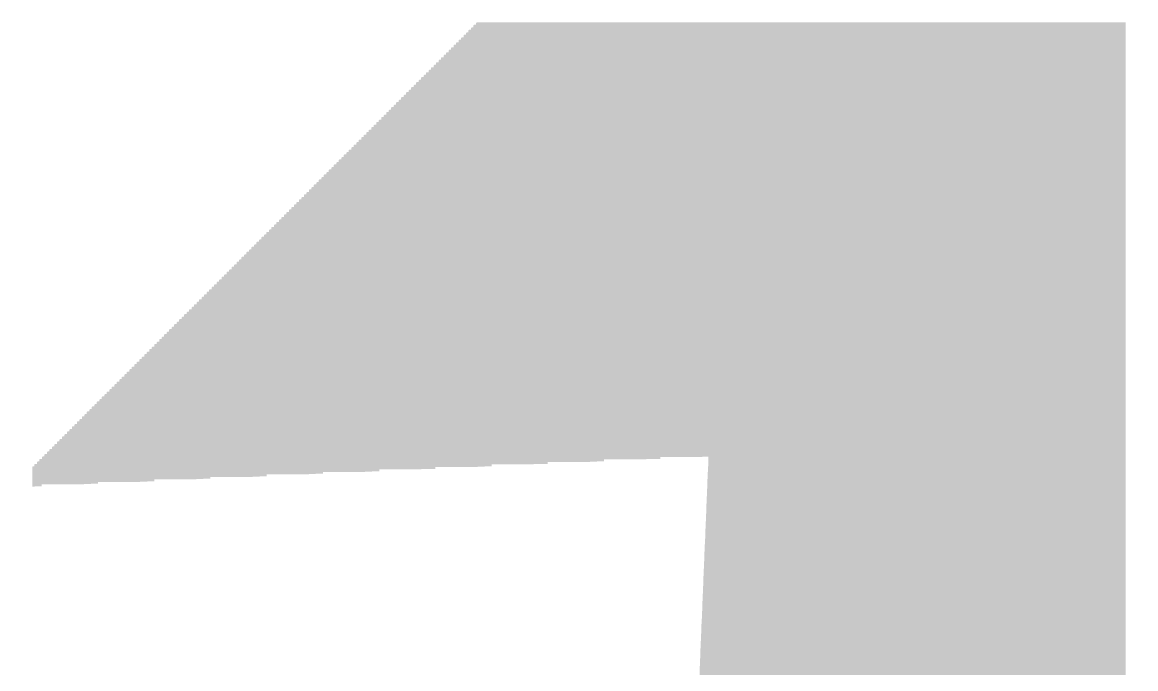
# Model space of a CAD drawing. Extents: x -8 to 88.6, y -9.6 to 57.7.
# Drawn here: x 43.327 to 46.161, y 9.687 to 11.333 of the extents above; entities that cross this region are included whole.
import ezdxf

# ---------------------------------------------------------------- set-up
doc = ezdxf.new("R2010")
doc.units = 0
doc.layers.add('BG_SILKSCREEN_TOP', color=1, linetype='CONTINUOUS')

msp = doc.modelspace()

# ---------------------------------------------------------------- linework, layer by layer
at = {"layer": 'BG_SILKSCREEN_TOP', "const_width": 0.0508}
for points in [[(44.462446, 11.286744), (46.135544, 11.286744)], [(44.463208, 11.287506), (46.135544, 11.287506)], [(44.46397, 11.288268), (46.135544, 11.288268)], [(44.468796, 11.293094), (46.135544, 11.293094)], [(44.469558, 11.293856), (46.135544, 11.293856)], [(44.47032, 11.294618), (46.135544, 11.294618)], [(44.475146, 11.299444), (46.135544, 11.299444)], [(44.475908, 11.300206), (46.135544, 11.300206)], [(44.47667, 11.300968), (46.135544, 11.300968)], [(44.481496, 11.305794), (46.135544, 11.305794)], [(44.482258, 11.306556), (46.135544, 11.306556)], [(44.48302, 11.307318), (46.135544, 11.307318)], [(44.431458, 11.255756), (46.135544, 11.255756)], [(44.43222, 11.256518), (46.135544, 11.256518)], [(44.437046, 11.261344), (46.135544, 11.261344)], [(44.437808, 11.262106), (46.135544, 11.262106)], [(44.43857, 11.262868), (46.135544, 11.262868)], [(44.443396, 11.267694), (46.135544, 11.267694)], [(44.444158, 11.268456), (46.135544, 11.268456)], [(44.44492, 11.269218), (46.135544, 11.269218)], [(44.449746, 11.274044), (46.135544, 11.274044)], [(44.450508, 11.274806), (46.135544, 11.274806)], [(44.45127, 11.275568), (46.135544, 11.275568)], [(44.456096, 11.280394), (46.135544, 11.280394)], [(44.456858, 11.281156), (46.135544, 11.281156)], [(44.45762, 11.281918), (46.135544, 11.281918)], [(44.405296, 11.229594), (46.135544, 11.229594)], [(44.406058, 11.230356), (46.135544, 11.230356)], [(44.40682, 11.231118), (46.135544, 11.231118)], [(44.411646, 11.235944), (46.135544, 11.235944)], [(44.412408, 11.236706), (46.135544, 11.236706)], [(44.41317, 11.237468), (46.135544, 11.237468)], [(44.417996, 11.242294), (46.135544, 11.242294)], [(44.418758, 11.243056), (46.135544, 11.243056)], [(44.41952, 11.243818), (46.135544, 11.243818)], [(44.424346, 11.248644), (46.135544, 11.248644)], [(44.425108, 11.249406), (46.135544, 11.249406)], [(44.42587, 11.250168), (46.135544, 11.250168)], [(44.430696, 11.254994), (46.135544, 11.254994)], [(44.37507, 11.199368), (46.135544, 11.199368)], [(44.379896, 11.204194), (46.135544, 11.204194)], [(44.380658, 11.204956), (46.135544, 11.204956)], [(44.38142, 11.205718), (46.135544, 11.205718)], [(44.386246, 11.210544), (46.135544, 11.210544)], [(44.387008, 11.211306), (46.135544, 11.211306)], [(44.38777, 11.212068), (46.135544, 11.212068)], [(44.392596, 11.216894), (46.135544, 11.216894)], [(44.393358, 11.217656), (46.135544, 11.217656)], [(44.39412, 11.218418), (46.135544, 11.218418)], [(44.398946, 11.223244), (46.135544, 11.223244)], [(44.399708, 11.224006), (46.135544, 11.224006)], [(44.40047, 11.224768), (46.135544, 11.224768)], [(44.348146, 11.172444), (46.135544, 11.172444)], [(44.348908, 11.173206), (46.135544, 11.173206)], [(44.34967, 11.173968), (46.135544, 11.173968)], [(44.354496, 11.178794), (46.135544, 11.178794)], [(44.355258, 11.179556), (46.135544, 11.179556)], [(44.35602, 11.180318), (46.135544, 11.180318)], [(44.360846, 11.185144), (46.135544, 11.185144)], [(44.361608, 11.185906), (46.135544, 11.185906)], [(44.36237, 11.186668), (46.135544, 11.186668)], [(44.367196, 11.191494), (46.135544, 11.191494)], [(44.367958, 11.192256), (46.135544, 11.192256)], [(44.36872, 11.193018), (46.135544, 11.193018)], [(44.373546, 11.197844), (46.135544, 11.197844)], [(44.374308, 11.198606), (46.135544, 11.198606)], [(44.31792, 11.142218), (46.135544, 11.142218)], [(44.322746, 11.147044), (46.135544, 11.147044)], [(44.323508, 11.147806), (46.135544, 11.147806)], [(44.32427, 11.148568), (46.135544, 11.148568)], [(44.329096, 11.153394), (46.135544, 11.153394)], [(44.329858, 11.154156), (46.135544, 11.154156)], [(44.33062, 11.154918), (46.135544, 11.154918)], [(44.335446, 11.159744), (46.135544, 11.159744)], [(44.336208, 11.160506), (46.135544, 11.160506)], [(44.33697, 11.161268), (46.135544, 11.161268)], [(44.341796, 11.166094), (46.135544, 11.166094)], [(44.342558, 11.166856), (46.135544, 11.166856)], [(44.34332, 11.167618), (46.135544, 11.167618)], [(44.290996, 11.115294), (46.135544, 11.115294)], [(44.291758, 11.116056), (46.135544, 11.116056)], [(44.29252, 11.116818), (46.135544, 11.116818)], [(44.297346, 11.121644), (46.135544, 11.121644)], [(44.298108, 11.122406), (46.135544, 11.122406)], [(44.29887, 11.123168), (46.135544, 11.123168)], [(44.303696, 11.127994), (46.135544, 11.127994)], [(44.304458, 11.128756), (46.135544, 11.128756)], [(44.30522, 11.129518), (46.135544, 11.129518)], [(44.310046, 11.134344), (46.135544, 11.134344)], [(44.310808, 11.135106), (46.135544, 11.135106)], [(44.31157, 11.135868), (46.135544, 11.135868)], [(44.316396, 11.140694), (46.135544, 11.140694)], [(44.317158, 11.141456), (46.135544, 11.141456)], [(44.265596, 11.089894), (46.135544, 11.089894)], [(44.266358, 11.090656), (46.135544, 11.090656)], [(44.26712, 11.091418), (46.135544, 11.091418)], [(44.271946, 11.096244), (46.135544, 11.096244)], [(44.272708, 11.097006), (46.135544, 11.097006)], [(44.27347, 11.097768), (46.135544, 11.097768)], [(44.278296, 11.102594), (46.135544, 11.102594)], [(44.279058, 11.103356), (46.135544, 11.103356)], [(44.27982, 11.104118), (46.135544, 11.104118)], [(44.284646, 11.108944), (46.135544, 11.108944)], [(44.285408, 11.109706), (46.135544, 11.109706)], [(44.28617, 11.110468), (46.135544, 11.110468)], [(44.233846, 11.058144), (46.135544, 11.058144)], [(44.234608, 11.058906), (46.135544, 11.058906)], [(44.23537, 11.059668), (46.135544, 11.059668)], [(44.240196, 11.064494), (46.135544, 11.064494)], [(44.240958, 11.065256), (46.135544, 11.065256)], [(44.24172, 11.066018), (46.135544, 11.066018)], [(44.246546, 11.070844), (46.135544, 11.070844)], [(44.247308, 11.071606), (46.135544, 11.071606)], [(44.24807, 11.072368), (46.135544, 11.072368)], [(44.252896, 11.077194), (46.135544, 11.077194)], [(44.253658, 11.077956), (46.135544, 11.077956)], [(44.25442, 11.078718), (46.135544, 11.078718)], [(44.259246, 11.083544), (46.135544, 11.083544)], [(44.260008, 11.084306), (46.135544, 11.084306)], [(44.26077, 11.085068), (46.135544, 11.085068)], [(44.208446, 11.032744), (46.135544, 11.032744)], [(44.209208, 11.033506), (46.135544, 11.033506)], [(44.20997, 11.034268), (46.135544, 11.034268)], [(44.214796, 11.039094), (46.135544, 11.039094)], [(44.215558, 11.039856), (46.135544, 11.039856)], [(44.21632, 11.040618), (46.135544, 11.040618)], [(44.221146, 11.045444), (46.135544, 11.045444)], [(44.221908, 11.046206), (46.135544, 11.046206)], [(44.22267, 11.046968), (46.135544, 11.046968)], [(44.227496, 11.051794), (46.135544, 11.051794)], [(44.228258, 11.052556), (46.135544, 11.052556)], [(44.22902, 11.053318), (46.135544, 11.053318)], [(44.176696, 11.000994), (46.135544, 11.000994)], [(44.177458, 11.001756), (46.135544, 11.001756)], [(44.17822, 11.002518), (46.135544, 11.002518)], [(44.183046, 11.007344), (46.135544, 11.007344)], [(44.183808, 11.008106), (46.135544, 11.008106)], [(44.18457, 11.008868), (46.135544, 11.008868)], [(44.189396, 11.013694), (46.135544, 11.013694)], [(44.190158, 11.014456), (46.135544, 11.014456)], [(44.19092, 11.015218), (46.135544, 11.015218)], [(44.195746, 11.020044), (46.135544, 11.020044)], [(44.196508, 11.020806), (46.135544, 11.020806)], [(44.19727, 11.021568), (46.135544, 11.021568)], [(44.202096, 11.026394), (46.135544, 11.026394)], [(44.202858, 11.027156), (46.135544, 11.027156)], [(44.20362, 11.027918), (46.135544, 11.027918)], [(44.151296, 10.975594), (46.135544, 10.975594)], [(44.152058, 10.976356), (46.135544, 10.976356)], [(44.15282, 10.977118), (46.135544, 10.977118)], [(44.157646, 10.981944), (46.135544, 10.981944)], [(44.158408, 10.982706), (46.135544, 10.982706)], [(44.15917, 10.983468), (46.135544, 10.983468)], [(44.163996, 10.988294), (46.135544, 10.988294)], [(44.164758, 10.989056), (46.135544, 10.989056)], [(44.16552, 10.989818), (46.135544, 10.989818)], [(44.170346, 10.994644), (46.135544, 10.994644)], [(44.171108, 10.995406), (46.135544, 10.995406)], [(44.17187, 10.996168), (46.135544, 10.996168)], [(44.119546, 10.943844), (46.135544, 10.943844)], [(44.120308, 10.944606), (46.135544, 10.944606)], [(44.12107, 10.945368), (46.135544, 10.945368)], [(44.125896, 10.950194), (46.135544, 10.950194)], [(44.126658, 10.950956), (46.135544, 10.950956)], [(44.12742, 10.951718), (46.135544, 10.951718)], [(44.132246, 10.956544), (46.135544, 10.956544)], [(44.133008, 10.957306), (46.135544, 10.957306)], [(44.13377, 10.958068), (46.135544, 10.958068)], [(44.138596, 10.962894), (46.135544, 10.962894)], [(44.139358, 10.963656), (46.135544, 10.963656)], [(44.14012, 10.964418), (46.135544, 10.964418)], [(44.144946, 10.969244), (46.135544, 10.969244)], [(44.145708, 10.970006), (46.135544, 10.970006)], [(44.14647, 10.970768), (46.135544, 10.970768)], [(44.094146, 10.918444), (46.135544, 10.918444)], [(44.094908, 10.919206), (46.135544, 10.919206)], [(44.09567, 10.919968), (46.135544, 10.919968)], [(44.100496, 10.924794), (46.135544, 10.924794)], [(44.101258, 10.925556), (46.135544, 10.925556)], [(44.10202, 10.926318), (46.135544, 10.926318)], [(44.106846, 10.931144), (46.135544, 10.931144)], [(44.107608, 10.931906), (46.135544, 10.931906)], [(44.10837, 10.932668), (46.135544, 10.932668)], [(44.113196, 10.937494), (46.135544, 10.937494)], [(44.113958, 10.938256), (46.135544, 10.938256)], [(44.11472, 10.939018), (46.135544, 10.939018)], [(44.063158, 10.887456), (46.135544, 10.887456)], [(44.06392, 10.888218), (46.135544, 10.888218)], [(44.068746, 10.893044), (46.135544, 10.893044)], [(44.069508, 10.893806), (46.135544, 10.893806)], [(44.07027, 10.894568), (46.135544, 10.894568)], [(44.075096, 10.899394), (46.135544, 10.899394)], [(44.075858, 10.900156), (46.135544, 10.900156)], [(44.07662, 10.900918), (46.135544, 10.900918)], [(44.081446, 10.905744), (46.135544, 10.905744)], [(44.082208, 10.906506), (46.135544, 10.906506)], [(44.08297, 10.907268), (46.135544, 10.907268)], [(44.087796, 10.912094), (46.135544, 10.912094)], [(44.088558, 10.912856), (46.135544, 10.912856)], [(44.08932, 10.913618), (46.135544, 10.913618)], [(44.036996, 10.861294), (46.135544, 10.861294)], [(44.037758, 10.862056), (46.135544, 10.862056)], [(44.03852, 10.862818), (46.135544, 10.862818)], [(44.043346, 10.867644), (46.135544, 10.867644)], [(44.044108, 10.868406), (46.135544, 10.868406)], [(44.04487, 10.869168), (46.135544, 10.869168)], [(44.049696, 10.873994), (46.135544, 10.873994)], [(44.050458, 10.874756), (46.135544, 10.874756)], [(44.05122, 10.875518), (46.135544, 10.875518)], [(44.056046, 10.880344), (46.135544, 10.880344)], [(44.056808, 10.881106), (46.135544, 10.881106)], [(44.05757, 10.881868), (46.135544, 10.881868)], [(44.062396, 10.886694), (46.135544, 10.886694)], [(44.006008, 10.830306), (46.135544, 10.830306)], [(44.00677, 10.831068), (46.135544, 10.831068)], [(44.011596, 10.835894), (46.135544, 10.835894)], [(44.012358, 10.836656), (46.135544, 10.836656)], [(44.01312, 10.837418), (46.135544, 10.837418)], [(44.017946, 10.842244), (46.135544, 10.842244)], [(44.018708, 10.843006), (46.135544, 10.843006)], [(44.01947, 10.843768), (46.135544, 10.843768)], [(44.024296, 10.848594), (46.135544, 10.848594)], [(44.025058, 10.849356), (46.135544, 10.849356)], [(44.02582, 10.850118), (46.135544, 10.850118)], [(44.030646, 10.854944), (46.135544, 10.854944)], [(44.031408, 10.855706), (46.135544, 10.855706)], [(44.03217, 10.856468), (46.135544, 10.856468)], [(43.979846, 10.804144), (46.135544, 10.804144)], [(43.980608, 10.804906), (46.135544, 10.804906)], [(43.98137, 10.805668), (46.135544, 10.805668)], [(43.986196, 10.810494), (46.135544, 10.810494)], [(43.986958, 10.811256), (46.135544, 10.811256)], [(43.98772, 10.812018), (46.135544, 10.812018)], [(43.992546, 10.816844), (46.135544, 10.816844)], [(43.993308, 10.817606), (46.135544, 10.817606)], [(43.99407, 10.818368), (46.135544, 10.818368)], [(43.998896, 10.823194), (46.135544, 10.823194)], [(43.999658, 10.823956), (46.135544, 10.823956)], [(44.00042, 10.824718), (46.135544, 10.824718)], [(44.005246, 10.829544), (46.135544, 10.829544)], [(43.94962, 10.773918), (46.135544, 10.773918)], [(43.954446, 10.778744), (46.135544, 10.778744)], [(43.955208, 10.779506), (46.135544, 10.779506)], [(43.95597, 10.780268), (46.135544, 10.780268)], [(43.960796, 10.785094), (46.135544, 10.785094)], [(43.961558, 10.785856), (46.135544, 10.785856)], [(43.96232, 10.786618), (46.135544, 10.786618)], [(43.967146, 10.791444), (46.135544, 10.791444)], [(43.967908, 10.792206), (46.135544, 10.792206)], [(43.96867, 10.792968), (46.135544, 10.792968)], [(43.973496, 10.797794), (46.135544, 10.797794)], [(43.974258, 10.798556), (46.135544, 10.798556)], [(43.97502, 10.799318), (46.135544, 10.799318)], [(43.922696, 10.746994), (46.135544, 10.746994)], [(43.923458, 10.747756), (46.135544, 10.747756)], [(43.92422, 10.748518), (46.135544, 10.748518)], [(43.929046, 10.753344), (46.135544, 10.753344)], [(43.929808, 10.754106), (46.135544, 10.754106)], [(43.93057, 10.754868), (46.135544, 10.754868)], [(43.935396, 10.759694), (46.135544, 10.759694)], [(43.936158, 10.760456), (46.135544, 10.760456)], [(43.93692, 10.761218), (46.135544, 10.761218)], [(43.941746, 10.766044), (46.135544, 10.766044)], [(43.942508, 10.766806), (46.135544, 10.766806)], [(43.94327, 10.767568), (46.135544, 10.767568)], [(43.948096, 10.772394), (46.135544, 10.772394)], [(43.948858, 10.773156), (46.135544, 10.773156)], [(43.897296, 10.721594), (46.135544, 10.721594)], [(43.898058, 10.722356), (46.135544, 10.722356)], [(43.89882, 10.723118), (46.135544, 10.723118)], [(43.903646, 10.727944), (46.135544, 10.727944)], [(43.904408, 10.728706), (46.135544, 10.728706)], [(43.90517, 10.729468), (46.135544, 10.729468)], [(43.909996, 10.734294), (46.135544, 10.734294)], [(43.910758, 10.735056), (46.135544, 10.735056)], [(43.91152, 10.735818), (46.135544, 10.735818)], [(43.916346, 10.740644), (46.135544, 10.740644)], [(43.917108, 10.741406), (46.135544, 10.741406)], [(43.91787, 10.742168), (46.135544, 10.742168)], [(43.865546, 10.689844), (46.135544, 10.689844)], [(43.866308, 10.690606), (46.135544, 10.690606)], [(43.86707, 10.691368), (46.135544, 10.691368)], [(43.871896, 10.696194), (46.135544, 10.696194)], [(43.872658, 10.696956), (46.135544, 10.696956)], [(43.87342, 10.697718), (46.135544, 10.697718)], [(43.878246, 10.702544), (46.135544, 10.702544)], [(43.879008, 10.703306), (46.135544, 10.703306)], [(43.87977, 10.704068), (46.135544, 10.704068)], [(43.884596, 10.708894), (46.135544, 10.708894)], [(43.885358, 10.709656), (46.135544, 10.709656)], [(43.88612, 10.710418), (46.135544, 10.710418)], [(43.890946, 10.715244), (46.135544, 10.715244)], [(43.891708, 10.716006), (46.135544, 10.716006)], [(43.89247, 10.716768), (46.135544, 10.716768)], [(43.840146, 10.664444), (46.135544, 10.664444)], [(43.840908, 10.665206), (46.135544, 10.665206)], [(43.84167, 10.665968), (46.135544, 10.665968)], [(43.846496, 10.670794), (46.135544, 10.670794)], [(43.847258, 10.671556), (46.135544, 10.671556)], [(43.84802, 10.672318), (46.135544, 10.672318)], [(43.852846, 10.677144), (46.135544, 10.677144)], [(43.853608, 10.677906), (46.135544, 10.677906)], [(43.85437, 10.678668), (46.135544, 10.678668)], [(43.859196, 10.683494), (46.135544, 10.683494)], [(43.859958, 10.684256), (46.135544, 10.684256)], [(43.86072, 10.685018), (46.135544, 10.685018)], [(43.808396, 10.632694), (46.135544, 10.632694)], [(43.809158, 10.633456), (46.135544, 10.633456)], [(43.80992, 10.634218), (46.135544, 10.634218)], [(43.814746, 10.639044), (46.135544, 10.639044)], [(43.815508, 10.639806), (46.135544, 10.639806)], [(43.81627, 10.640568), (46.135544, 10.640568)], [(43.821096, 10.645394), (46.135544, 10.645394)], [(43.821858, 10.646156), (46.135544, 10.646156)], [(43.82262, 10.646918), (46.135544, 10.646918)], [(43.827446, 10.651744), (46.135544, 10.651744)], [(43.828208, 10.652506), (46.135544, 10.652506)], [(43.82897, 10.653268), (46.135544, 10.653268)], [(43.833796, 10.658094), (46.135544, 10.658094)], [(43.834558, 10.658856), (46.135544, 10.658856)], [(43.83532, 10.659618), (46.135544, 10.659618)], [(43.782996, 10.607294), (46.135544, 10.607294)], [(43.783758, 10.608056), (46.135544, 10.608056)], [(43.78452, 10.608818), (46.135544, 10.608818)], [(43.789346, 10.613644), (46.135544, 10.613644)], [(43.790108, 10.614406), (46.135544, 10.614406)], [(43.79087, 10.615168), (46.135544, 10.615168)], [(43.795696, 10.619994), (46.135544, 10.619994)], [(43.796458, 10.620756), (46.135544, 10.620756)], [(43.79722, 10.621518), (46.135544, 10.621518)], [(43.802046, 10.626344), (46.135544, 10.626344)], [(43.802808, 10.627106), (46.135544, 10.627106)], [(43.80357, 10.627868), (46.135544, 10.627868)], [(43.751246, 10.575544), (46.135544, 10.575544)], [(43.752008, 10.576306), (46.135544, 10.576306)], [(43.75277, 10.577068), (46.135544, 10.577068)], [(43.757596, 10.581894), (46.135544, 10.581894)], [(43.758358, 10.582656), (46.135544, 10.582656)], [(43.75912, 10.583418), (46.135544, 10.583418)], [(43.763946, 10.588244), (46.135544, 10.588244)], [(43.764708, 10.589006), (46.135544, 10.589006)], [(43.76547, 10.589768), (46.135544, 10.589768)], [(43.770296, 10.594594), (46.135544, 10.594594)], [(43.771058, 10.595356), (46.135544, 10.595356)], [(43.77182, 10.596118), (46.135544, 10.596118)], [(43.776646, 10.600944), (46.135544, 10.600944)], [(43.777408, 10.601706), (46.135544, 10.601706)], [(43.77817, 10.602468), (46.135544, 10.602468)], [(43.725846, 10.550144), (46.135544, 10.550144)], [(43.726608, 10.550906), (46.135544, 10.550906)], [(43.72737, 10.551668), (46.135544, 10.551668)], [(43.732196, 10.556494), (46.135544, 10.556494)], [(43.732958, 10.557256), (46.135544, 10.557256)], [(43.73372, 10.558018), (46.135544, 10.558018)], [(43.738546, 10.562844), (46.135544, 10.562844)], [(43.739308, 10.563606), (46.135544, 10.563606)], [(43.74007, 10.564368), (46.135544, 10.564368)], [(43.744896, 10.569194), (46.135544, 10.569194)], [(43.745658, 10.569956), (46.135544, 10.569956)], [(43.74642, 10.570718), (46.135544, 10.570718)], [(43.694858, 10.519156), (46.135544, 10.519156)], [(43.69562, 10.519918), (46.135544, 10.519918)], [(43.700446, 10.524744), (46.135544, 10.524744)], [(43.701208, 10.525506), (46.135544, 10.525506)], [(43.70197, 10.526268), (46.135544, 10.526268)], [(43.706796, 10.531094), (46.135544, 10.531094)], [(43.707558, 10.531856), (46.135544, 10.531856)], [(43.70832, 10.532618), (46.135544, 10.532618)], [(43.713146, 10.537444), (46.135544, 10.537444)], [(43.713908, 10.538206), (46.135544, 10.538206)], [(43.71467, 10.538968), (46.135544, 10.538968)], [(43.719496, 10.543794), (46.135544, 10.543794)], [(43.720258, 10.544556), (46.135544, 10.544556)], [(43.72102, 10.545318), (46.135544, 10.545318)], [(43.668696, 10.492994), (46.135544, 10.492994)], [(43.669458, 10.493756), (46.135544, 10.493756)], [(43.67022, 10.494518), (46.135544, 10.494518)], [(43.675046, 10.499344), (46.135544, 10.499344)], [(43.675808, 10.500106), (46.135544, 10.500106)], [(43.67657, 10.500868), (46.135544, 10.500868)], [(43.681396, 10.505694), (46.135544, 10.505694)], [(43.682158, 10.506456), (46.135544, 10.506456)], [(43.68292, 10.507218), (46.135544, 10.507218)], [(43.687746, 10.512044), (46.135544, 10.512044)], [(43.688508, 10.512806), (46.135544, 10.512806)], [(43.68927, 10.513568), (46.135544, 10.513568)], [(43.694096, 10.518394), (46.135544, 10.518394)], [(43.637708, 10.462006), (46.135544, 10.462006)], [(43.63847, 10.462768), (46.135544, 10.462768)], [(43.643296, 10.467594), (46.135544, 10.467594)], [(43.644058, 10.468356), (46.135544, 10.468356)], [(43.64482, 10.469118), (46.135544, 10.469118)], [(43.649646, 10.473944), (46.135544, 10.473944)], [(43.650408, 10.474706), (46.135544, 10.474706)], [(43.65117, 10.475468), (46.135544, 10.475468)], [(43.655996, 10.480294), (46.135544, 10.480294)], [(43.656758, 10.481056), (46.135544, 10.481056)], [(43.65752, 10.481818), (46.135544, 10.481818)], [(43.662346, 10.486644), (46.135544, 10.486644)], [(43.663108, 10.487406), (46.135544, 10.487406)], [(43.66387, 10.488168), (46.135544, 10.488168)], [(43.611546, 10.435844), (46.135544, 10.435844)], [(43.612308, 10.436606), (46.135544, 10.436606)], [(43.61307, 10.437368), (46.135544, 10.437368)], [(43.617896, 10.442194), (46.135544, 10.442194)], [(43.618658, 10.442956), (46.135544, 10.442956)], [(43.61942, 10.443718), (46.135544, 10.443718)], [(43.624246, 10.448544), (46.135544, 10.448544)], [(43.625008, 10.449306), (46.135544, 10.449306)], [(43.62577, 10.450068), (46.135544, 10.450068)], [(43.630596, 10.454894), (46.135544, 10.454894)], [(43.631358, 10.455656), (46.135544, 10.455656)], [(43.63212, 10.456418), (46.135544, 10.456418)], [(43.636946, 10.461244), (46.135544, 10.461244)], [(43.58132, 10.405618), (46.135544, 10.405618)], [(43.586146, 10.410444), (46.135544, 10.410444)], [(43.586908, 10.411206), (46.135544, 10.411206)], [(43.58767, 10.411968), (46.135544, 10.411968)], [(43.592496, 10.416794), (46.135544, 10.416794)], [(43.593258, 10.417556), (46.135544, 10.417556)], [(43.59402, 10.418318), (46.135544, 10.418318)], [(43.598846, 10.423144), (46.135544, 10.423144)], [(43.599608, 10.423906), (46.135544, 10.423906)], [(43.60037, 10.424668), (46.135544, 10.424668)], [(43.605196, 10.429494), (46.135544, 10.429494)], [(43.605958, 10.430256), (46.135544, 10.430256)], [(43.60672, 10.431018), (46.135544, 10.431018)], [(43.554396, 10.378694), (46.135544, 10.378694)], [(43.555158, 10.379456), (46.135544, 10.379456)], [(43.55592, 10.380218), (46.135544, 10.380218)], [(43.560746, 10.385044), (46.135544, 10.385044)], [(43.561508, 10.385806), (46.135544, 10.385806)], [(43.56227, 10.386568), (46.135544, 10.386568)], [(43.567096, 10.391394), (46.135544, 10.391394)], [(43.567858, 10.392156), (46.135544, 10.392156)], [(43.56862, 10.392918), (46.135544, 10.392918)], [(43.573446, 10.397744), (46.135544, 10.397744)], [(43.574208, 10.398506), (46.135544, 10.398506)], [(43.57497, 10.399268), (46.135544, 10.399268)], [(43.579796, 10.404094), (46.135544, 10.404094)], [(43.580558, 10.404856), (46.135544, 10.404856)], [(43.52417, 10.348468), (46.135544, 10.348468)], [(43.528996, 10.353294), (46.135544, 10.353294)], [(43.529758, 10.354056), (46.135544, 10.354056)], [(43.53052, 10.354818), (46.135544, 10.354818)], [(43.535346, 10.359644), (46.135544, 10.359644)], [(43.536108, 10.360406), (46.135544, 10.360406)], [(43.53687, 10.361168), (46.135544, 10.361168)], [(43.541696, 10.365994), (46.135544, 10.365994)], [(43.542458, 10.366756), (46.135544, 10.366756)], [(43.54322, 10.367518), (46.135544, 10.367518)], [(43.548046, 10.372344), (46.135544, 10.372344)], [(43.548808, 10.373106), (46.135544, 10.373106)], [(43.54957, 10.373868), (46.135544, 10.373868)], [(43.497246, 10.321544), (46.135544, 10.321544)], [(43.498008, 10.322306), (46.135544, 10.322306)], [(43.49877, 10.323068), (46.135544, 10.323068)], [(43.503596, 10.327894), (46.135544, 10.327894)], [(43.504358, 10.328656), (46.135544, 10.328656)], [(43.50512, 10.329418), (46.135544, 10.329418)], [(43.509946, 10.334244), (46.135544, 10.334244)], [(43.510708, 10.335006), (46.135544, 10.335006)], [(43.51147, 10.335768), (46.135544, 10.335768)], [(43.516296, 10.340594), (46.135544, 10.340594)], [(43.517058, 10.341356), (46.135544, 10.341356)], [(43.51782, 10.342118), (46.135544, 10.342118)], [(43.522646, 10.346944), (46.135544, 10.346944)], [(43.523408, 10.347706), (46.135544, 10.347706)], [(43.471846, 10.296144), (46.135544, 10.296144)], [(43.472608, 10.296906), (46.135544, 10.296906)], [(43.47337, 10.297668), (46.135544, 10.297668)], [(43.478196, 10.302494), (46.135544, 10.302494)], [(43.478958, 10.303256), (46.135544, 10.303256)], [(43.47972, 10.304018), (46.135544, 10.304018)], [(43.484546, 10.308844), (46.135544, 10.308844)], [(43.485308, 10.309606), (46.135544, 10.309606)], [(43.48607, 10.310368), (46.135544, 10.310368)], [(43.490896, 10.315194), (46.135544, 10.315194)], [(43.491658, 10.315956), (46.135544, 10.315956)], [(43.49242, 10.316718), (46.135544, 10.316718)], [(43.440096, 10.264394), (46.135544, 10.264394)], [(43.440858, 10.265156), (46.135544, 10.265156)], [(43.44162, 10.265918), (46.135544, 10.265918)], [(43.446446, 10.270744), (46.135544, 10.270744)], [(43.447208, 10.271506), (46.135544, 10.271506)], [(43.44797, 10.272268), (46.135544, 10.272268)], [(43.452796, 10.277094), (46.135544, 10.277094)], [(43.453558, 10.277856), (46.135544, 10.277856)], [(43.45432, 10.278618), (46.135544, 10.278618)], [(43.459146, 10.283444), (46.135544, 10.283444)], [(43.459908, 10.284206), (46.135544, 10.284206)], [(43.46067, 10.284968), (46.135544, 10.284968)], [(43.465496, 10.289794), (46.135544, 10.289794)], [(43.466258, 10.290556), (46.135544, 10.290556)], [(43.46702, 10.291318), (46.135544, 10.291318)], [(43.414696, 10.238994), (44.771818, 10.238994)], [(43.415458, 10.239756), (44.789852, 10.239756)], [(43.41622, 10.240518), (44.807632, 10.240518)], [(43.421046, 10.245344), (44.915074, 10.245344)], [(43.421808, 10.246106), (44.932854, 10.246106)], [(43.42257, 10.246868), (44.950888, 10.246868)], [(43.427396, 10.251694), (45.058076, 10.251694)], [(43.428158, 10.252456), (46.135544, 10.252456)], [(43.42892, 10.253218), (46.135544, 10.253218)], [(43.433746, 10.258044), (46.135544, 10.258044)], [(43.434508, 10.258806), (46.135544, 10.258806)], [(43.43527, 10.259568), (46.135544, 10.259568)], [(45.07484, 10.240518), (46.135544, 10.240518)], [(45.07484, 10.239756), (46.135544, 10.239756)], [(45.07484, 10.238994), (46.135544, 10.238994)], [(45.075094, 10.246868), (46.135544, 10.246868)], [(45.075094, 10.246106), (46.135544, 10.246106)], [(45.075094, 10.245344), (46.135544, 10.245344)], [(45.075348, 10.251694), (46.135544, 10.251694)], [(43.382946, 10.207244), (44.056046, 10.207244)], [(43.383708, 10.208006), (44.073826, 10.208006)], [(43.38447, 10.208768), (44.09186, 10.208768)], [(43.389296, 10.213594), (44.199302, 10.213594)], [(43.390058, 10.214356), (44.217082, 10.214356)], [(43.39082, 10.215118), (44.235116, 10.215118)], [(43.395646, 10.219944), (44.342304, 10.219944)], [(43.396408, 10.220706), (44.360338, 10.220706)], [(43.39717, 10.221468), (44.378118, 10.221468)], [(43.401996, 10.226294), (44.48556, 10.226294)], [(43.402758, 10.227056), (44.50334, 10.227056)], [(43.40352, 10.227818), (44.521374, 10.227818)], [(43.408346, 10.232644), (44.628562, 10.232644)], [(43.409108, 10.233406), (44.646596, 10.233406)], [(43.40987, 10.234168), (44.664376, 10.234168)], [(45.07357, 10.208768), (46.135544, 10.208768)], [(45.07357, 10.208006), (46.135544, 10.208006)], [(45.07357, 10.207244), (46.135544, 10.207244)], [(45.073824, 10.215118), (46.135544, 10.215118)], [(45.073824, 10.214356), (46.135544, 10.214356)], [(45.073824, 10.213594), (46.135544, 10.213594)], [(45.074078, 10.221468), (46.135544, 10.221468)], [(45.074078, 10.220706), (46.135544, 10.220706)], [(45.074078, 10.219944), (46.135544, 10.219944)], [(45.074332, 10.227818), (46.135544, 10.227818)], [(45.074332, 10.227056), (46.135544, 10.227056)], [(45.074332, 10.226294), (46.135544, 10.226294)], [(45.074586, 10.234168), (46.135544, 10.234168)], [(45.074586, 10.233406), (46.135544, 10.233406)], [(45.074586, 10.232644), (46.135544, 10.232644)], [(43.357546, 10.181844), (43.48353, 10.181844)], [(43.358308, 10.182606), (43.50131, 10.182606)], [(43.35907, 10.183368), (43.51909, 10.183368)], [(43.363896, 10.188194), (43.626532, 10.188194)], [(43.364658, 10.188956), (43.644566, 10.188956)], [(43.36542, 10.189718), (43.662346, 10.189718)], [(43.370246, 10.194544), (43.769788, 10.194544)], [(43.371008, 10.195306), (43.787568, 10.195306)], [(43.37177, 10.196068), (43.805602, 10.196068)], [(43.376596, 10.200894), (43.91279, 10.200894)], [(43.377358, 10.201656), (43.930824, 10.201656)], [(43.37812, 10.202418), (43.948604, 10.202418)], [(45.072554, 10.183368), (46.135544, 10.183368)], [(45.072554, 10.182606), (46.135544, 10.182606)], [(45.072554, 10.181844), (46.135544, 10.181844)], [(45.072808, 10.189718), (46.135544, 10.189718)], [(45.072808, 10.188956), (46.135544, 10.188956)], [(45.072808, 10.188194), (46.135544, 10.188194)], [(45.073062, 10.196068), (46.135544, 10.196068)], [(45.073062, 10.195306), (46.135544, 10.195306)], [(45.073062, 10.194544), (46.135544, 10.194544)], [(45.073316, 10.202418), (46.135544, 10.202418)], [(45.073316, 10.201656), (46.135544, 10.201656)], [(45.073316, 10.200894), (46.135544, 10.200894)], [(43.351958, 10.176256), (43.358054, 10.176256)], [(43.35272, 10.177018), (43.376088, 10.177018)], [(45.07103, 10.150856), (46.135544, 10.150856)], [(45.07103, 10.150094), (46.135544, 10.150094)], [(45.071284, 10.156444), (46.135544, 10.156444)], [(45.071284, 10.151618), (46.135544, 10.151618)], [(45.071538, 10.162794), (46.135544, 10.162794)], [(45.071538, 10.157968), (46.135544, 10.157968)], [(45.071538, 10.157206), (46.135544, 10.157206)], [(45.071792, 10.169144), (46.135544, 10.169144)], [(45.071792, 10.164318), (46.135544, 10.164318)], [(45.071792, 10.163556), (46.135544, 10.163556)], [(45.072046, 10.175494), (46.135544, 10.175494)], [(45.072046, 10.170668), (46.135544, 10.170668)], [(45.072046, 10.169906), (46.135544, 10.169906)], [(45.0723, 10.177018), (46.135544, 10.177018)], [(45.0723, 10.176256), (46.135544, 10.176256)], [(45.070014, 10.126218), (46.135544, 10.126218)], [(45.070014, 10.125456), (46.135544, 10.125456)], [(45.070014, 10.124694), (46.135544, 10.124694)], [(45.070268, 10.131806), (46.135544, 10.131806)], [(45.070268, 10.131044), (46.135544, 10.131044)], [(45.070522, 10.138156), (46.135544, 10.138156)], [(45.070522, 10.137394), (46.135544, 10.137394)], [(45.070522, 10.132568), (46.135544, 10.132568)], [(45.070776, 10.144506), (46.135544, 10.144506)], [(45.070776, 10.143744), (46.135544, 10.143744)], [(45.070776, 10.138918), (46.135544, 10.138918)], [(45.07103, 10.145268), (46.135544, 10.145268)], [(45.068744, 10.094468), (46.135544, 10.094468)], [(45.068744, 10.093706), (46.135544, 10.093706)], [(45.068998, 10.100818), (46.135544, 10.100818)], [(45.068998, 10.100056), (46.135544, 10.100056)], [(45.068998, 10.099294), (46.135544, 10.099294)], [(45.069252, 10.107168), (46.135544, 10.107168)], [(45.069252, 10.106406), (46.135544, 10.106406)], [(45.069252, 10.105644), (46.135544, 10.105644)], [(45.069506, 10.113518), (46.135544, 10.113518)], [(45.069506, 10.112756), (46.135544, 10.112756)], [(45.069506, 10.111994), (46.135544, 10.111994)], [(45.06976, 10.119868), (46.135544, 10.119868)], [(45.06976, 10.119106), (46.135544, 10.119106)], [(45.06976, 10.118344), (46.135544, 10.118344)], [(45.067728, 10.069068), (46.135544, 10.069068)], [(45.067728, 10.068306), (46.135544, 10.068306)], [(45.067728, 10.067544), (46.135544, 10.067544)], [(45.067982, 10.075418), (46.135544, 10.075418)], [(45.067982, 10.074656), (46.135544, 10.074656)], [(45.067982, 10.073894), (46.135544, 10.073894)], [(45.068236, 10.081768), (46.135544, 10.081768)], [(45.068236, 10.081006), (46.135544, 10.081006)], [(45.068236, 10.080244), (46.135544, 10.080244)], [(45.06849, 10.088118), (46.135544, 10.088118)], [(45.06849, 10.087356), (46.135544, 10.087356)], [(45.06849, 10.086594), (46.135544, 10.086594)], [(45.068744, 10.092944), (46.135544, 10.092944)], [(45.066458, 10.037318), (46.135544, 10.037318)], [(45.066712, 10.043668), (46.135544, 10.043668)], [(45.066712, 10.042906), (46.135544, 10.042906)], [(45.066712, 10.042144), (46.135544, 10.042144)], [(45.066966, 10.050018), (46.135544, 10.050018)], [(45.066966, 10.049256), (46.135544, 10.049256)], [(45.066966, 10.048494), (46.135544, 10.048494)], [(45.06722, 10.056368), (46.135544, 10.056368)], [(45.06722, 10.055606), (46.135544, 10.055606)], [(45.06722, 10.054844), (46.135544, 10.054844)], [(45.067474, 10.062718), (46.135544, 10.062718)], [(45.067474, 10.061956), (46.135544, 10.061956)], [(45.067474, 10.061194), (46.135544, 10.061194)], [(45.065442, 10.011918), (46.135544, 10.011918)], [(45.065442, 10.011156), (46.135544, 10.011156)], [(45.065442, 10.010394), (46.135544, 10.010394)], [(45.065696, 10.018268), (46.135544, 10.018268)], [(45.065696, 10.017506), (46.135544, 10.017506)], [(45.065696, 10.016744), (46.135544, 10.016744)], [(45.06595, 10.024618), (46.135544, 10.024618)], [(45.06595, 10.023856), (46.135544, 10.023856)], [(45.06595, 10.023094), (46.135544, 10.023094)], [(45.066204, 10.030968), (46.135544, 10.030968)], [(45.066204, 10.030206), (46.135544, 10.030206)], [(45.066204, 10.029444), (46.135544, 10.029444)], [(45.066458, 10.036556), (46.135544, 10.036556)], [(45.066458, 10.035794), (46.135544, 10.035794)], [(45.064172, 9.980168), (46.135544, 9.980168)], [(45.064426, 9.986518), (46.135544, 9.986518)], [(45.064426, 9.985756), (46.135544, 9.985756)], [(45.064426, 9.984994), (46.135544, 9.984994)], [(45.06468, 9.992868), (46.135544, 9.992868)], [(45.06468, 9.992106), (46.135544, 9.992106)], [(45.06468, 9.991344), (46.135544, 9.991344)], [(45.064934, 9.999218), (46.135544, 9.999218)], [(45.064934, 9.998456), (46.135544, 9.998456)], [(45.064934, 9.997694), (46.135544, 9.997694)], [(45.065188, 10.005568), (46.135544, 10.005568)], [(45.065188, 10.004806), (46.135544, 10.004806)], [(45.065188, 10.004044), (46.135544, 10.004044)], [(45.062902, 9.954006), (46.135544, 9.954006)], [(45.062902, 9.953244), (46.135544, 9.953244)], [(45.063156, 9.959594), (46.135544, 9.959594)], [(45.063156, 9.954768), (46.135544, 9.954768)], [(45.06341, 9.965944), (46.135544, 9.965944)], [(45.06341, 9.961118), (46.135544, 9.961118)], [(45.06341, 9.960356), (46.135544, 9.960356)], [(45.063664, 9.972294), (46.135544, 9.972294)], [(45.063664, 9.967468), (46.135544, 9.967468)], [(45.063664, 9.966706), (46.135544, 9.966706)], [(45.063918, 9.978644), (46.135544, 9.978644)], [(45.063918, 9.973818), (46.135544, 9.973818)], [(45.063918, 9.973056), (46.135544, 9.973056)], [(45.064172, 9.979406), (46.135544, 9.979406)], [(45.061886, 9.929368), (46.135544, 9.929368)], [(45.061886, 9.928606), (46.135544, 9.928606)], [(45.061886, 9.927844), (46.135544, 9.927844)], [(45.06214, 9.934956), (46.135544, 9.934956)], [(45.06214, 9.934194), (46.135544, 9.934194)], [(45.062394, 9.941306), (46.135544, 9.941306)], [(45.062394, 9.940544), (46.135544, 9.940544)], [(45.062394, 9.935718), (46.135544, 9.935718)], [(45.062648, 9.947656), (46.135544, 9.947656)], [(45.062648, 9.946894), (46.135544, 9.946894)], [(45.062648, 9.942068), (46.135544, 9.942068)], [(45.062902, 9.948418), (46.135544, 9.948418)], [(45.060616, 9.897618), (46.135544, 9.897618)], [(45.060616, 9.896856), (46.135544, 9.896856)], [(45.060616, 9.896094), (46.135544, 9.896094)], [(45.06087, 9.903968), (46.135544, 9.903968)], [(45.06087, 9.903206), (46.135544, 9.903206)], [(45.06087, 9.902444), (46.135544, 9.902444)], [(45.061124, 9.910318), (46.135544, 9.910318)], [(45.061124, 9.909556), (46.135544, 9.909556)], [(45.061124, 9.908794), (46.135544, 9.908794)], [(45.061378, 9.916668), (46.135544, 9.916668)], [(45.061378, 9.915906), (46.135544, 9.915906)], [(45.061378, 9.915144), (46.135544, 9.915144)], [(45.061632, 9.923018), (46.135544, 9.923018)], [(45.061632, 9.922256), (46.135544, 9.922256)], [(45.061632, 9.921494), (46.135544, 9.921494)], [(45.0596, 9.872218), (46.135544, 9.872218)], [(45.0596, 9.871456), (46.135544, 9.871456)], [(45.0596, 9.870694), (46.135544, 9.870694)], [(45.059854, 9.878568), (46.135544, 9.878568)], [(45.059854, 9.877806), (46.135544, 9.877806)], [(45.059854, 9.877044), (46.135544, 9.877044)], [(45.060108, 9.884918), (46.135544, 9.884918)], [(45.060108, 9.884156), (46.135544, 9.884156)], [(45.060108, 9.883394), (46.135544, 9.883394)], [(45.060362, 9.891268), (46.135544, 9.891268)], [(45.060362, 9.890506), (46.135544, 9.890506)], [(45.060362, 9.889744), (46.135544, 9.889744)], [(45.05833, 9.840468), (46.135544, 9.840468)], [(45.05833, 9.839706), (46.135544, 9.839706)], [(45.05833, 9.838944), (46.135544, 9.838944)], [(45.058584, 9.846818), (46.135544, 9.846818)], [(45.058584, 9.846056), (46.135544, 9.846056)], [(45.058584, 9.845294), (46.135544, 9.845294)], [(45.058838, 9.853168), (46.135544, 9.853168)], [(45.058838, 9.852406), (46.135544, 9.852406)], [(45.058838, 9.851644), (46.135544, 9.851644)], [(45.059092, 9.859518), (46.135544, 9.859518)], [(45.059092, 9.858756), (46.135544, 9.858756)], [(45.059092, 9.857994), (46.135544, 9.857994)], [(45.059346, 9.865868), (46.135544, 9.865868)], [(45.059346, 9.865106), (46.135544, 9.865106)], [(45.059346, 9.864344), (46.135544, 9.864344)], [(45.057314, 9.815068), (46.135544, 9.815068)], [(45.057314, 9.814306), (46.135544, 9.814306)], [(45.057314, 9.813544), (46.135544, 9.813544)], [(45.057568, 9.821418), (46.135544, 9.821418)], [(45.057568, 9.820656), (46.135544, 9.820656)], [(45.057568, 9.819894), (46.135544, 9.819894)], [(45.057822, 9.827768), (46.135544, 9.827768)], [(45.057822, 9.827006), (46.135544, 9.827006)], [(45.057822, 9.826244), (46.135544, 9.826244)], [(45.058076, 9.834118), (46.135544, 9.834118)], [(45.058076, 9.833356), (46.135544, 9.833356)], [(45.058076, 9.832594), (46.135544, 9.832594)], [(45.05579, 9.781794), (46.135544, 9.781794)], [(45.056044, 9.783318), (46.135544, 9.783318)], [(45.056044, 9.782556), (46.135544, 9.782556)], [(45.056298, 9.789668), (46.135544, 9.789668)], [(45.056298, 9.788906), (46.135544, 9.788906)], [(45.056298, 9.788144), (46.135544, 9.788144)], [(45.056552, 9.796018), (46.135544, 9.796018)], [(45.056552, 9.795256), (46.135544, 9.795256)], [(45.056552, 9.794494), (46.135544, 9.794494)], [(45.056806, 9.802368), (46.135544, 9.802368)], [(45.056806, 9.801606), (46.135544, 9.801606)], [(45.056806, 9.800844), (46.135544, 9.800844)], [(45.05706, 9.808718), (46.135544, 9.808718)], [(45.05706, 9.807956), (46.135544, 9.807956)], [(45.05706, 9.807194), (46.135544, 9.807194)], [(45.054774, 9.757156), (46.135544, 9.757156)], [(45.054774, 9.756394), (46.135544, 9.756394)], [(45.055028, 9.762744), (46.135544, 9.762744)], [(45.055028, 9.757918), (46.135544, 9.757918)], [(45.055282, 9.769094), (46.135544, 9.769094)], [(45.055282, 9.764268), (46.135544, 9.764268)], [(45.055282, 9.763506), (46.135544, 9.763506)], [(45.055536, 9.775444), (46.135544, 9.775444)], [(45.055536, 9.770618), (46.135544, 9.770618)], [(45.055536, 9.769856), (46.135544, 9.769856)], [(45.05579, 9.776968), (46.135544, 9.776968)], [(45.05579, 9.776206), (46.135544, 9.776206)], [(45.053504, 9.726168), (46.135544, 9.726168)], [(45.053504, 9.725406), (46.135544, 9.725406)], [(45.053758, 9.732518), (46.135544, 9.732518)], [(45.053758, 9.731756), (46.135544, 9.731756)], [(45.053758, 9.730994), (46.135544, 9.730994)], [(45.054012, 9.738106), (46.135544, 9.738106)], [(45.054012, 9.737344), (46.135544, 9.737344)], [(45.054266, 9.744456), (46.135544, 9.744456)], [(45.054266, 9.743694), (46.135544, 9.743694)], [(45.054266, 9.738868), (46.135544, 9.738868)], [(45.05452, 9.750806), (46.135544, 9.750806)], [(45.05452, 9.750044), (46.135544, 9.750044)], [(45.05452, 9.745218), (46.135544, 9.745218)], [(45.054774, 9.751568), (46.135544, 9.751568)], [(45.052488, 9.700768), (46.135544, 9.700768)], [(45.052488, 9.700006), (46.135544, 9.700006)], [(45.052488, 9.699244), (46.135544, 9.699244)], [(45.052742, 9.707118), (46.135544, 9.707118)], [(45.052742, 9.706356), (46.135544, 9.706356)], [(45.052742, 9.705594), (46.135544, 9.705594)], [(45.052996, 9.713468), (46.135544, 9.713468)], [(45.052996, 9.712706), (46.135544, 9.712706)], [(45.052996, 9.711944), (46.135544, 9.711944)], [(45.05325, 9.719818), (46.135544, 9.719818)], [(45.05325, 9.719056), (46.135544, 9.719056)], [(45.05325, 9.718294), (46.135544, 9.718294)], [(45.053504, 9.724644), (46.135544, 9.724644)], [(45.051218, 9.669018), (46.135544, 9.669018)], [(45.051218, 9.668256), (46.135544, 9.668256)], [(45.051472, 9.675368), (46.135544, 9.675368)], [(45.051472, 9.674606), (46.135544, 9.674606)], [(45.051472, 9.673844), (46.135544, 9.673844)], [(45.051726, 9.681718), (46.135544, 9.681718)], [(45.051726, 9.680956), (46.135544, 9.680956)], [(45.051726, 9.680194), (46.135544, 9.680194)], [(45.05198, 9.688068), (46.135544, 9.688068)], [(45.05198, 9.687306), (46.135544, 9.687306)], [(45.05198, 9.686544), (46.135544, 9.686544)], [(45.052234, 9.694418), (46.135544, 9.694418)], [(45.052234, 9.693656), (46.135544, 9.693656)], [(45.052234, 9.692894), (46.135544, 9.692894)], [(45.050964, 9.662668), (46.135544, 9.662668)], [(45.050964, 9.661906), (46.135544, 9.661906)], [(45.051218, 9.667494), (46.135544, 9.667494)]]:
    msp.add_lwpolyline(points, dxfattribs=at)

doc.saveas('drawing.dxf')
